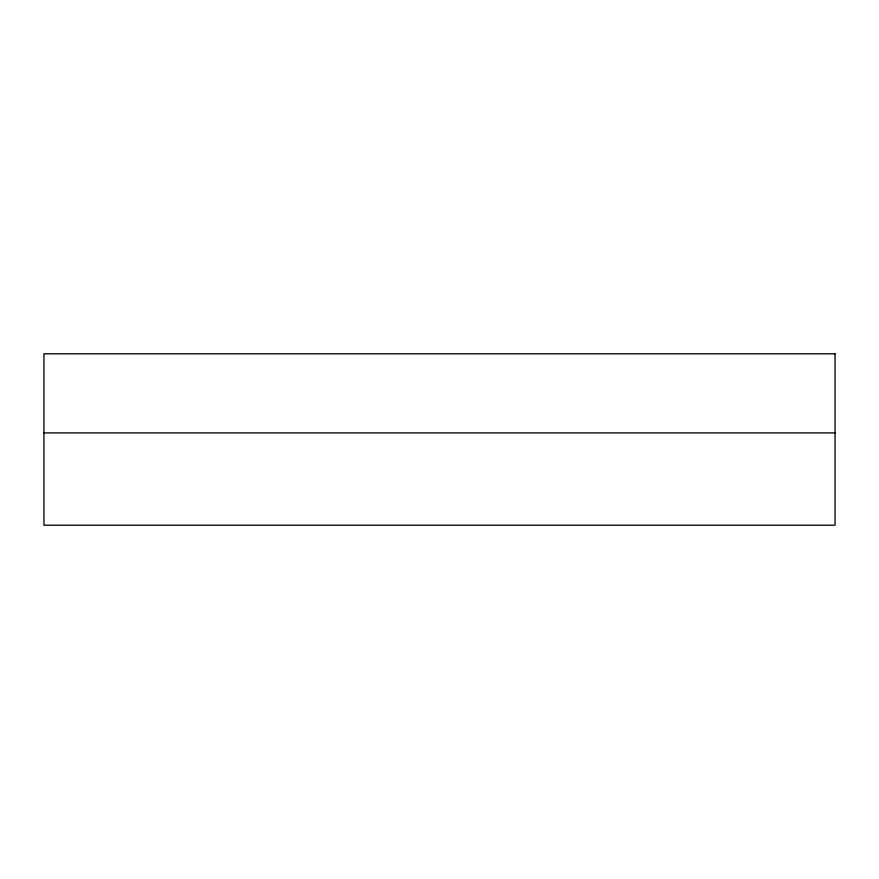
<?xml version="1.0" encoding="UTF-8"?>
<svg xmlns="http://www.w3.org/2000/svg" width="879" height="879" viewBox="0 0 879 879"><rect width="100%" height="100%" fill="white"/><g stroke="black" fill="none" stroke-linecap="round" stroke-linejoin="round"><path stroke-width="1.32" d="M43.95 432.907L835.05 432.907M835.05 353.797L43.95 353.797L43.95 525.202L835.05 525.202L835.05 353.797"/></g></svg>
